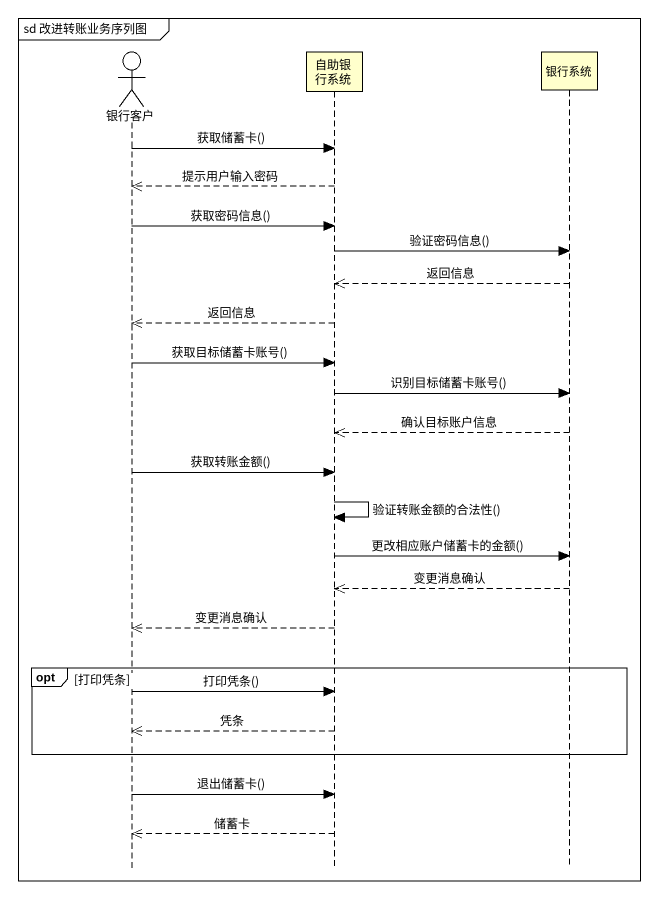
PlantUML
@startuml
mainframe sd 改进转账业务序列图
hide footbox
actor 银行客户
participant 自助银行系统
participant 银行系统

银行客户 -> 自助银行系统 : 获取储蓄卡()
自助银行系统 -->> 银行客户 : 提示用户输入密码
银行客户 -> 自助银行系统 : 获取密码信息()
自助银行系统 -> 银行系统 : 验证密码信息()
银行系统 -->> 自助银行系统 : 返回信息
自助银行系统 -->> 银行客户 : 返回信息
银行客户 -> 自助银行系统 : 获取目标储蓄卡账号()
自助银行系统 -> 银行系统 : 识别目标储蓄卡账号()
银行系统 -->> 自助银行系统 : 确认目标账户信息
银行客户 -> 自助银行系统 : 获取转账金额()
自助银行系统 -> 自助银行系统 : 验证转账金额的合法性()
自助银行系统 -> 银行系统 : 更改相应账户储蓄卡的金额()
银行系统 -->> 自助银行系统 : 变更消息确认
自助银行系统 -->> 银行客户 : 变更消息确认
opt 打印凭条
  银行客户 -> 自助银行系统 : 打印凭条()
  自助银行系统 -->> 银行客户 : 凭条
end
银行客户 -> 自助银行系统 : 退出储蓄卡()
自助银行系统 -->> 银行客户 : 储蓄卡
@enduml
